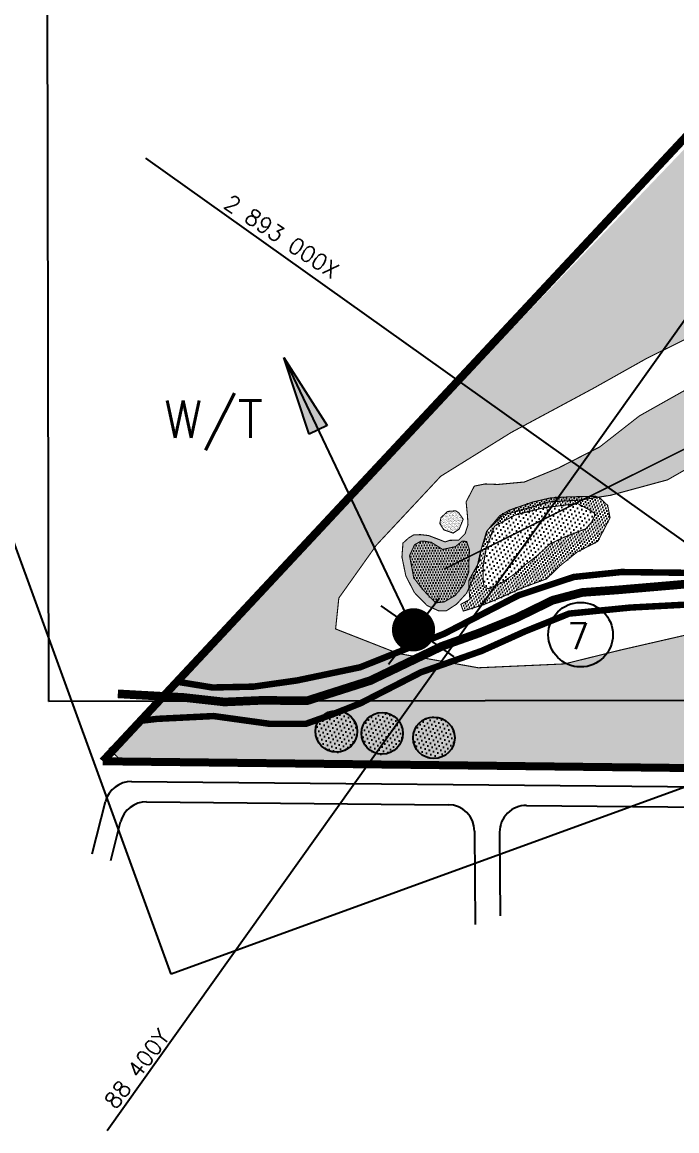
# Model space of a CAD drawing. Header units: millimetres. Extents: x -223 to 5526, y -1450 to 1963.
# Drawn here: x 102.5 to 348.1, y -259.3 to 156.6 of the extents above; entities that cross this region are included whole.
import ezdxf

# ---------------------------------------------------------------- set-up
doc = ezdxf.new("R2010")
doc.units = ezdxf.units.MM
doc.header["$MEASUREMENT"] = 0
doc.layers.get('0').update_dxf_attribs({"linetype": 'CONTINUOUS'})
for name, color, linetype in [('Boundary', 5, 'CONTINUOUS'), ('bunkers', 40, 'CONTINUOUS'), ('DETAIL', 252, 'CONTINUOUS'), ('greens', 93, 'CONTINUOUS'), ('LO-GRID', 252, 'CONTINUOUS'), ('Ponds', 4, 'CONTINUOUS'), ('Roadway', 15, 'CONTINUOUS'), ('Spray free zones', 191, 'CONTINUOUS'), ('Stream', 4, 'CONTINUOUS'), ('Text', 5, 'CONTINUOUS'), ('TXT3', 3, 'CONTINUOUS'), ('TXT5', 5, 'CONTINUOUS'), ('Water test sites', 2, 'CONTINUOUS'), ('Wooden area', 107, 'CONTINUOUS')]:
    doc.layers.add(name, color=color, linetype=linetype)
doc.styles.add('ROMANS', font='romans.shx')
doc.dimstyles.new('ARROW', dxfattribs={"dimscale": 0, "dimtxt": 3, "dimasz": 3, "dimexe": 2, "dimexo": 3, "dimgap": 1.5, "dimtad": 1, "dimdec": 3, "dimdsep": 46, "dimtxsty": 'ROMANS', "dimblk": 'ARRO', "dimcen": 3, "dimdle": 2, "dimclrd": 1, "dimclre": 1, "dimclrt": 2, "dimadec": 3, "dimazin": 0, "dimtfac": 0.75, "dimtdec": 3, "dimtmove": 2, "dimatfit": 3, "dimldrblk": 'ARRO', "dimfxl": 0, "dimtvp": 1.5, "dimtolj": 1, "dimtzin": 0, "dimarcsym": 0})
picture_1 = doc.add_image_def('image3.jpg', size_in_pixel=(1700, 2338))
picture_2 = doc.add_image_def('image6.jpg', size_in_pixel=(1700, 2338))
pattern_1 = [(46.16293, (85.2839, -315.464), (-0.569542, 1.599648), [0, -1.51875])]

# ---------------------------------------------------------------- blocks, each defined once
blk = doc.blocks.new('ARRO')
at = {"layer": 'DETAIL'}
for p, q in [((-1, 0.125), (0, 0)), ((-1, -0.125), (-1, 0.125)), ((0, 0), (-1, -0.125))]:
    blk.add_line(p, q, dxfattribs=at)
blk.add_solid([(-1, 0.125), (0, 0), (-1, -0.125)], dxfattribs=at)

msp = doc.modelspace()

# ---------------------------------------------------------------- hatches: boundary and pattern name
at = {"layer": 'bunkers'}
h = msp.add_hatch(dxfattribs=at)
h.set_pattern_fill('AR-SAND', color=256, scale=0.405, angle=1.1629, style=0)
h.set_pattern_definition([(38.66293, (85.2839, -315.464), (-0.0413449, 0.7796851), [0, -0.6156, 0, -0.6885, 0, -0.658125]), (8.66293, (85.2839, -315.464), (0.6934148, 1.1572807), [0, -0.3321, 0, -0.55485, 0, -0.212625]), (328.66293, (84.7858, -315.4741), (1.2609212, 0.0278887), [0, -0.2025, 0, -0.729, 0, -0.95175]), (318.66293, (84.7858, -315.4741), (1.2100163, 0.3800948), [0, -0.10125, 0, -0.4779, 0, -0.54675])])
h.paths.add_polyline_path([(267.97, -29.85), (266.32, -27.48), (265.19, -26.7), (262.14, -26.93), (259.63, -29.22), (259.19, -31.47), (260.68, -33.84), (264.23, -35.05), (266.45, -33.56)])
at = {"layer": 'greens'}
h = msp.add_hatch(dxfattribs=at)
h.set_pattern_fill('GRASS', color=256, scale=4.05, angle=1.1629, style=0)
h.set_pattern_definition([(91.16293, (85.284, -315.464), (-2.921315, 2.805071), [0.759375, -4.96819]), (46.1629, (85.284, -315.464), (-2.921315, 2.80507), [0.759375, -3.290625]), (136.1629, (85.284, -315.464), (-2.80507, -2.921315), [0.759375, -3.290625])])
h.paths.add_polyline_path([(261.16, -38.37), (258.98, -37.5), (255, -35.98), (251.94, -35.63), (249.38, -35.75), (247.46, -36.9), (245.36, -38.81), (244.98, -44.01), (246.44, -51.11), (249.68, -57.41), (254.42, -62.24), (258.65, -64.17), (261.68, -64.18), (265.51, -61.7), (269.24, -57.59), (272.73, -49.76), (274.51, -41.74), (277.17, -33.9), (283.17, -28.19), (294.29, -25.17), (300.2, -23.31), (311.37, -22.73), (323.3, -20.86), (344.6, -15.08), (364.01, -3.98), (389.7, 5.46), (412.67, 17.07), (434.05, 19.29), (450.93, 23.2), (457.02, 29.99), (470.32, 40.74), (478.17, 47.78), (484.97, 52.88), (497.57, 57.27), (512.17, 58.12), (522.31, 61.63), (544.74, 79.12), (607.14, 112.59), (614.65, 117.27), (618.48, 124.06), (617.45, 129.84), (613.36, 135.55), (605.68, 137.84), (597.45, 136.75), (588.02, 135.04), (557.74, 121.91), (524.52, 103.23), (506.99, 94.03), (485.92, 83), (460.28, 60.63), (448.64, 47.74), (434.52, 44), (418.35, 46.74), (410.95, 51.96), (403.65, 52.58), (378.62, 37.88), (353.15, 19.66), (334.08, 8.93), (319.14, -2.75), (303.64, -10.65), (290.94, -15.88), (280.99, -16.8), (276.13, -16.62), (272.13, -17.42), (269.06, -23.34), (269.59, -28.88), (269.76, -31.95), (268.66, -35.33), (266.25, -37.7), (262.9, -37.77)])
h = msp.add_hatch(dxfattribs=at)
h.set_pattern_fill('DOTS', color=256, scale=16.2, angle=1.1629, style=0)
h.set_pattern_definition([(1.16293, (85.2839, -315.464), (0.4855965, 1.022566), [0, -1.0125])])
h.paths.add_polyline_path([(270.05, -49.71), (270.11, -45.63), (270.31, -41.41), (269.26, -38.19), (267.54, -38.09), (265.04, -40.14), (260.27, -41.2), (258.32, -39.96), (256.01, -38.53), (253.63, -38.13), (252.03, -38.11), (249.71, -39.44), (247.82, -43.55), (248.6, -47.48), (249.4, -51.82), (252.15, -55.42), (254.6, -58.19), (257.61, -61.22), (260.85, -60.87), (265.02, -58.4), (268.31, -54.25)])
at = {"layer": 'Ponds'}
h = msp.add_hatch(dxfattribs=at)
h.set_pattern_fill('DOTS', color=256, scale=24.3, angle=46.1629, style=0)
h.set_pattern_definition(pattern_1)
h.paths.add_polyline_path([(315.25, -26.31), (310.85, -23.95), (298.09, -25.57), (287.52, -28.23), (279.71, -32.47), (276.61, -40.69), (275.4, -48.06), (275.51, -53.5), (275.82, -55.4), (277.46, -55.91), (282.05, -53.91), (287.42, -50.26), (290.9, -47.2), (295.99, -43.29), (300.54, -39.12), (305.93, -36.56), (314.04, -33.4), (316.16, -30.91), (317.21, -28.71), (317.19, -27.63)])
h = msp.add_hatch(dxfattribs=at)
h.set_pattern_fill('DOTS', color=256, scale=24.3, angle=46.1629, style=0)
h.set_pattern_definition(pattern_1)
edge = h.paths.add_edge_path()
edge.add_arc((220.36, -109.45), 7.8, 0, 360)
edge = h.paths.add_edge_path()
edge.add_arc((237.56, -110.19), 7.8, 0, 360)
edge = h.paths.add_edge_path()
edge.add_arc((256.97, -111.86), 7.8, 0, 360)
at = {"layer": 'Spray free zones'}
h = msp.add_hatch(dxfattribs=at)
h.set_pattern_fill('DOTS', color=256, scale=16.2, angle=46.1629, style=0)
h.set_pattern_definition([(46.16293, (85.2839, -315.464), (-0.3796948, 1.066432), [0, -1.0125])])
h.paths.add_polyline_path([(323.05, -29.3), (322.16, -24.66), (319.26, -21.88), (318.55, -21.6), (311.37, -22.73), (300.2, -23.31), (294.29, -25.17), (283.17, -28.19), (277.2, -33.88), (277.16, -33.91), (274.83, -40.79), (274.69, -41.23), (274.02, -45.71), (273.36, -46.89), (272.73, -49.76), (270.14, -55.57), (270.15, -56.23), (270.48, -59.92), (267.08, -61.77), (268.02, -64.3), (275.37, -61.98), (279.32, -60.42), (290.59, -55.42), (299.29, -52.18), (304.31, -47.3), (310.69, -42.17), (318.45, -38.15)])
h.paths.add_polyline_path([(305.93, -36.56), (300.54, -39.12), (295.99, -43.29), (290.9, -47.2), (287.42, -50.26), (282.05, -53.91), (277.46, -55.91), (275.82, -55.4), (275.51, -53.5), (275.4, -48.06), (276.61, -40.69), (279.71, -32.47), (287.52, -28.23), (298.09, -25.57), (310.85, -23.95), (315.25, -26.31), (317.19, -27.63), (317.21, -28.71), (316.16, -30.91), (314.04, -33.4)], flags=16)
h.paths.add_polyline_path([(318.55, -21.6), (317.64, -21.25), (314.58, -21.32), (307.83, -21.45), (300.7, -21.85), (294.1, -23.39), (285.11, -26.5), (281.58, -28.61), (277.2, -33.88), (283.17, -28.19), (294.29, -25.17), (300.2, -23.31), (311.37, -22.73)])
h.paths.add_polyline_path([(272.73, -49.76), (273.36, -46.89), (270.08, -52.79), (270.14, -55.57)], flags=17)
at = {"layer": 'Wooden area'}
h = msp.add_hatch(dxfattribs=at)
h.set_pattern_fill('HEX', color=256, scale=20, angle=-18.8419, style=0)
h.set_pattern_definition([(341.1581, (0.1475, -74.559), (1.39845, 4.09809), [2.5, -5]), (101.1581, (0.1475, -74.559), (-4.248274, -0.837952), [2.5, -5]), (41.1581, (2.5135, -75.3666), (-2.849825, 3.260138), [2.5, -5])])
edge = h.paths.add_edge_path()
edge.add_line((512.93, -124.21), (140.75, -121.44))
edge.add_line((140.75, -121.44), (135.08, -116))
edge.add_line((135.08, -116), (388.84, 148.52))
edge.add_line((388.84, 148.52), (392.66, 138.83))
edge.add_line((392.66, 138.83), (389.01, 104.73))
edge.add_line((389.01, 104.73), (378.84, 69.77))
edge.add_line((378.84, 69.77), (359.84, 41.87))
edge.add_line((359.84, 41.87), (336.88, 30.54))
edge.add_line((336.88, 30.54), (316.82, 19.28))
edge.add_line((316.82, 19.28), (286, 2.72))
edge.add_line((286, 2.72), (259.52, -13.74))
edge.add_line((259.52, -13.74), (235.4, -39.57))
edge.add_line((235.4, -39.57), (221.31, -59.41))
edge.add_line((221.31, -59.41), (220.1, -71.02))
edge.add_line((220.1, -71.02), (243.54, -80.21))
edge.add_line((243.54, -80.21), (273.62, -85.58))
edge.add_line((273.62, -85.58), (305.96, -84.13))
edge.add_line((305.96, -84.13), (327.04, -78.91))
edge.add_line((327.04, -78.91), (355.68, -72.34))
edge.add_line((355.68, -72.34), (380.33, -66.25))
edge.add_line((380.33, -66.25), (410.75, -68.43))
edge.add_line((410.75, -68.43), (434.48, -75.53))
edge.add_line((434.48, -75.53), (474.44, -84.07))
edge.add_line((474.44, -84.07), (497.58, -95.76))
edge.add_line((497.58, -95.76), (512.83, -106.17))
edge.add_line((512.83, -106.17), (513.82, -119.74))
edge.add_line((513.82, -119.74), (511.3, -125.04))

# ---------------------------------------------------------------- linework, layer by layer
at = {"layer": 'Boundary', "const_width": 3, "flags": 128}
for points in [[(132.72, -120.66), (676.19, 461.44), (855.83, 524.72), (1356.93, 497.95)], [(132.72, -120.66), (703.8, -127.27), (969.63, -180.52), (948.61, -128.85), (1008.53, -141.38), (1050.53, -158.98), (1133.75, -156.59), (1189.54, -140.58), (1402.65, -82.36), (1546.02, -86.24), (1612.82, -103.77), (1648.86, -126.13)]]:
    msp.add_lwpolyline(points, dxfattribs=at)
at = {"layer": 'bunkers', "const_width": 0.405, "flags": 128}
msp.add_lwpolyline([(262.14, -26.93), (259.63, -29.22), (259.19, -31.47), (260.68, -33.84), (264.23, -35.05), (266.45, -33.56), (267.97, -29.85), (266.32, -27.48), (265.19, -26.7)], close=True, dxfattribs=at)
at = {"layer": 'greens', "const_width": 0.405, "flags": 128}
msp.add_lwpolyline([(353.15, 19.66), (334.08, 8.93), (319.14, -2.75), (303.64, -10.65), (290.94, -15.88), (280.99, -16.8), (276.13, -16.62), (272.13, -17.42), (269.06, -23.34), (269.59, -28.88), (269.76, -31.95), (268.66, -35.33), (266.25, -37.7), (262.9, -37.77), (261.16, -38.37), (258.98, -37.5), (255, -35.98), (251.94, -35.63), (249.38, -35.75), (247.46, -36.9), (245.36, -38.81), (244.98, -44.01), (246.44, -51.11), (249.68, -57.41), (254.42, -62.24), (258.65, -64.17), (261.68, -64.18), (265.51, -61.7), (269.24, -57.59), (272.73, -49.76), (274.51, -41.74), (277.17, -33.9), (283.17, -28.19), (294.29, -25.17), (300.2, -23.31), (311.37, -22.73), (323.3, -20.86), (344.6, -15.08), (364.01, -3.98)], dxfattribs=at)
msp.add_lwpolyline([(267.54, -38.09), (265.04, -40.14), (260.27, -41.2), (258.32, -39.96), (256.01, -38.53), (253.63, -38.13), (252.03, -38.11), (249.71, -39.44), (247.82, -43.55), (248.6, -47.48), (249.4, -51.82), (252.15, -55.42), (254.6, -58.19), (257.61, -61.22), (260.85, -60.87), (265.02, -58.4), (268.31, -54.25), (270.05, -49.71), (270.11, -45.63), (270.31, -41.41), (269.26, -38.19)], close=True, dxfattribs=at)
at = {"layer": 'LO-GRID'}
for p, q in [((1488.67, 1642.27), (134.36, -259.31)), ((148.72, 105.61), (661.11, -259.31))]:
    msp.add_line(p, q, dxfattribs=at)
at = {"layer": 'Ponds', "const_width": 0.405, "flags": 128}
msp.add_lwpolyline([(315.25, -26.31), (310.85, -23.95), (298.09, -25.57), (287.52, -28.23), (279.71, -32.47), (276.61, -40.69), (275.4, -48.06), (275.51, -53.5), (275.82, -55.4), (277.46, -55.91), (282.05, -53.91), (287.42, -50.26), (290.9, -47.2), (295.99, -43.29), (300.54, -39.12), (305.93, -36.56), (314.04, -33.4), (316.16, -30.91), (317.21, -28.71), (317.19, -27.63)], close=True, dxfattribs=at)
at = {"layer": 'Ponds'}
for centre in [(220.36, -109.45), (237.56, -110.19), (256.97, -111.86)]:
    msp.add_circle(centre, 7.8, dxfattribs=at)
at = {"layer": 'Roadway'}
for p, q in [((143.55, -128.25), (720.4, -133.7)), ((128.79, -155.42), (133.76, -135.79)), ((149.2, -135.88), (262.32, -136.95)), ((291.72, -137.23), (472.51, -138.93)), ((135.74, -157.94), (139.41, -143.43)), ((272.22, -146.9), (272.4, -181.9)), ((281.63, -147.28), (281.79, -178.67))]:
    msp.add_line(p, q, dxfattribs=at)
for centre, start, end in [((143.45, -138.25), 89.4587, 165.7976), ((149.11, -145.88), 89.4587, 165.7976), ((262.22, -146.95), 0.2945, 89.4587), ((291.63, -147.23), 89.4587, 180.2945)]:
    msp.add_arc(centre, 10, start, end, dxfattribs=at)
at = {"layer": 'Spray free zones', "const_width": 0.405, "flags": 128}
msp.add_lwpolyline([(319.26, -21.88), (322.16, -24.66), (323.05, -29.3), (318.45, -38.15), (310.69, -42.17), (304.31, -47.3), (299.29, -52.18), (290.59, -55.42), (279.32, -60.42), (275.37, -61.98), (268.02, -64.3), (267.08, -61.77), (270.48, -59.92), (270.15, -56.23), (270.08, -52.79), (274.02, -45.71), (274.69, -41.23), (276.72, -34.44), (281.58, -28.61), (285.11, -26.5), (294.1, -23.39), (300.7, -21.85), (307.83, -21.45), (314.58, -21.32), (317.64, -21.25)], close=True, dxfattribs=at)
at = {"layer": 'Spray free zones', "const_width": 2.43, "flags": 128}
for points in [[(161.24, -90.92), (173.92, -92.98), (189.29, -92.66), (205.61, -90.34), (229.31, -85.39), (260.8, -72.84), (288.77, -58.39), (309.46, -51.52), (327.28, -49.66), (357.54, -50.02), (378.75, -44.13), (393.1, -42.84), (411.39, -39.49), (439.15, -41.15), (490.05, -49.59), (525.9, -58.35), (542.37, -61.53)], [(147.75, -105.38), (153.16, -104.75), (174.34, -103.7), (195.3, -106.6), (208.93, -106.62), (218.85, -103.08), (229.36, -98.93), (241.05, -92.94), (252.14, -87.26), (274.99, -79.22), (291.19, -71.92), (307.7, -65.26), (330.69, -62.99), (358.78, -61.51), (375.82, -60.86), (389.54, -58.78), (400.75, -65.42), (421.72, -66.71), (447.35, -69.93), (471.39, -69.06), (502.25, -70.67), (536.82, -75.62)]]:
    msp.add_lwpolyline(points, dxfattribs=at)
at = {"layer": 'Stream', "const_width": 3.24, "flags": 128}
msp.add_lwpolyline([(138.4, -95.36), (163.09, -96.72), (178.37, -98.42), (192.43, -97.8), (209.35, -97.96), (233.13, -90.39), (259.91, -77.54), (273.88, -72.56), (287.89, -66.9), (301.54, -60.24), (312.58, -57.33), (325.68, -56.39), (346.5, -54.62), (366.31, -52.88), (389.81, -50.72)], dxfattribs=at)
at = {"layer": 'Text', "const_width": 0.567, "flags": 128}
msp.add_lwpolyline([(260.75, -48.58), (505.84, 73.82), (702.32, 208.21)], dxfattribs=at)
at = {"layer": 'Text'}
msp.add_circle((312, -73.18), 12.11, dxfattribs=at)
at = {"layer": 'Water test sites', "color": 251}
for p, q in [((237.01, -62.32), (264.49, -81.45)), ((259.11, -59.42), (239.92, -84.41))]:
    msp.add_line(p, q, dxfattribs=at)
at = {"layer": 'Water test sites', "const_width": 8.1, "flags": 128}
msp.add_lwpolyline([(245.28, -71.42, 1), (253.38, -71.26, 1)], format="xyb", close=True, dxfattribs=at)
at = {"layer": 'Wooden area', "flags": 128}
for points in [[(512.93, -124.21, 0, 0, 0), (140.75, -121.44, 0, 0, 0), (135.08, -116, 0, 0, 0), (388.84, 148.52, 0.405, 0.405, 0)], [(359.84, 41.87, 0.405, 0.405, 0), (336.88, 30.54, 0.405, 0.405, 0), (316.82, 19.28, 0.405, 0.405, 0), (286, 2.72, 0.405, 0.405, 0), (259.52, -13.74, 0.405, 0.405, 0), (235.4, -39.57, 0.405, 0.405, 0), (221.31, -59.41, 0.405, 0.405, 0), (220.1, -71.02, 0.405, 0.405, 0), (243.54, -80.21, 0.405, 0.405, 0), (273.62, -85.58, 0.405, 0.405, 0), (305.96, -84.13, 0.405, 0.405, 0), (327.04, -78.91, 0.405, 0.405, 0), (355.68, -72.34, 0.405, 0.405, 0)]]:
    msp.add_lwpolyline(points, format="xyseb", dxfattribs=at)
at = {"layer": 'Wooden area', "const_width": 0.405, "flags": 128}
msp.add_lwpolyline([(140.75, -121.44), (135.09, -116.02), (141.32, -110.35)], dxfattribs=at)

# ---------------------------------------------------------------- texts
at = {"layer": 'Text', "style": 'ROMANS'}
msp.add_text('7', height=9.72, rotation=1.1629, dxfattribs=at).set_placement((307.12, -78.62))
at = {"layer": 'TXT3', "style": 'ROMANS'}
for s, rotation, p in [('2 893 000X', 326.44, (177.66, 87.33)), ('88 400Y', 53.0702, (137.65, -251.59))]:
    msp.add_text(s, height=6, rotation=rotation, dxfattribs=at).set_placement(p)
at = {"layer": 'TXT5', "style": 'ROMANS'}
msp.add_text('W/T', height=14, dxfattribs=at).set_placement((155.75, 0.72))

# ---------------------------------------------------------------- pictures from other files: only their frames are drawn
image = msp.add_image(picture_2, insert=(158.38, -200.5), size_in_units=(810, 1113.99), rotation=20.00484)
image.dxf.flags = 7
image = msp.add_image(picture_1, insert=(1601.04, -95.6), size_in_units=(1082.33, 1488.52), rotation=90.10189)
image.dxf.flags = 7

# ---------------------------------------------------------------- leaders
at = {"layer": 'Ponds'}
msp.add_leader([(200.63, 30.78), (250.17, -73.4), (249.22, -73.42)], dimstyle='ARROW', override={"dimscale": 1, "dimasz": 30, "dimtad": 0}, dxfattribs=at)

doc.saveas('drawing.dxf')
